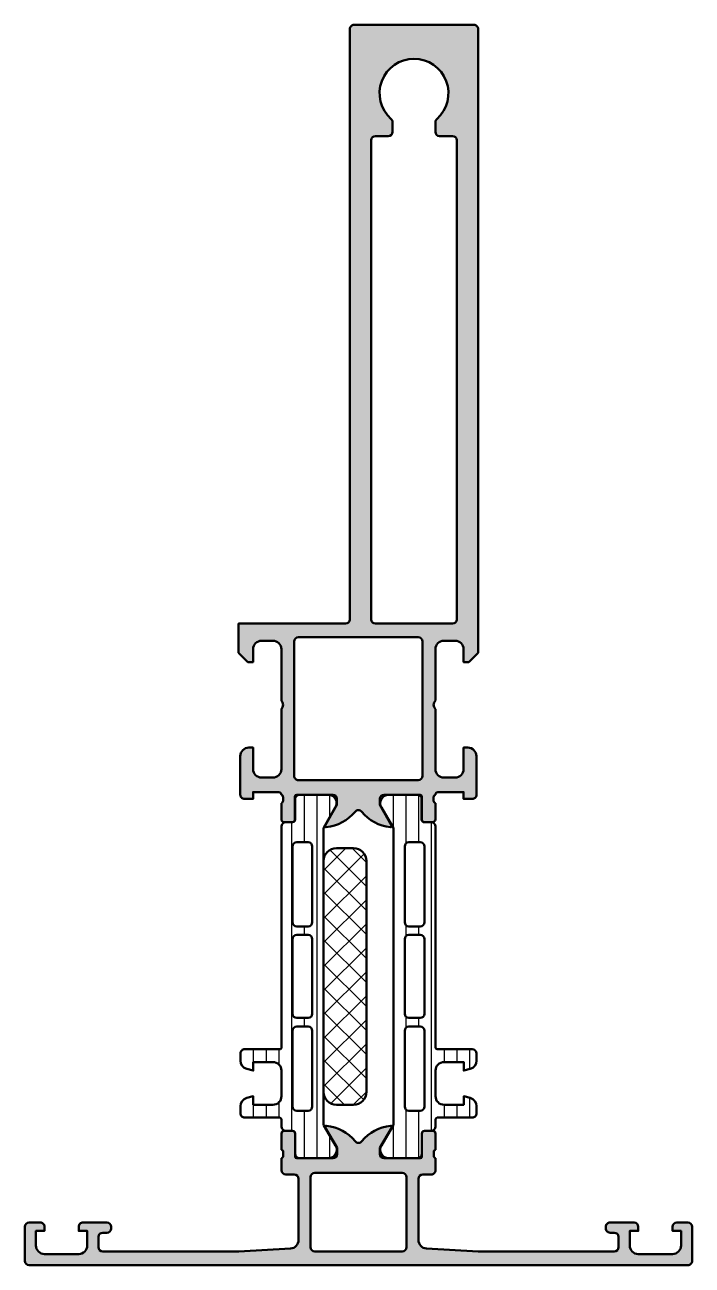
# Model space of a CAD drawing. Extents: x 0 to 78, y 0 to 145.
import ezdxf

# ---------------------------------------------------------------- set-up
doc = ezdxf.new("R2010")
doc.units = 0
for name, color, linetype, lineweight in [('0S-Alu contour', 7, 'Continuous', 50), ('0S-Alu hatch', 252, 'Continuous', 25), ('0S-Plastic contour', 254, 'Continuous', 50), ('0S-Plastic hatch', 253, 'Continuous', 25), ('0S-PT contour', 91, 'Continuous', 50), ('0S-PT hatch', 103, 'Continuous', 25)]:
    doc.layers.add(name, color=color, linetype=linetype, lineweight=lineweight)
pattern_1 = [(90, (0, 0), (-1.4859, 0), [])]

# ---------------------------------------------------------------- blocks, each defined once
blk = doc.blocks.new('503200__39573B75_5673_416A_B024_A9FFA3298A27_')
at = {"layer": '0S-Alu hatch'}
h = blk.add_hatch(color=256, dxfattribs=at)
edge = h.paths.add_edge_path()
edge.add_line((52.98490383776138, 71.59999999999998), (52.9849038377614, 144.5))
edge.add_arc((52.48490383776141, 144.5), 0.4999999999999929, 0, 90.00000000000081)
edge.add_line((52.4849038377614, 145), (38.4849038377614, 145))
edge.add_arc((38.48490383776139, 144.5), 0.5, 89.9999999999992, 180)
edge.add_line((37.98490383776139, 144.5), (37.98490383776138, 75.5))
edge.add_ellipse((37.48490383776138, 75.5), major_axis=(-0.5, 0), ratio=1, start_angle=90, end_angle=180, ccw=False)
edge.add_line((37.48490383776138, 75), (24.98490383776138, 75))
edge.add_line((24.98490383776138, 75), (24.98490383776138, 71.6))
edge.add_line((24.98490383776138, 71.6), (26.08490383776138, 70.5))
edge.add_line((26.08490383776138, 70.5), (26.68490383776138, 70.5))
edge.add_line((26.68490383776138, 70.5), (26.68490383776138, 72))
edge.add_ellipse((27.68490383776138, 72), major_axis=(-1.000000000000007, 0), ratio=1, start_angle=270, end_angle=360, ccw=False)
edge.add_line((27.68490383776138, 73), (28.98490383776138, 73))
edge.add_ellipse((28.98490383776138, 72), major_axis=(-1, 0), ratio=1, start_angle=180, end_angle=270, ccw=False)
edge.add_line((29.98490383776138, 72), (29.98490383776138, 66))
edge.add_ellipse((29.45990383776138, 65.5), major_axis=(-0.7250000000000014, 0), ratio=1, start_angle=136.3971810272965, end_angle=223.6028189727033, ccw=False)
edge.add_line((29.98490383776138, 65), (29.98490383776138, 58))
edge.add_ellipse((28.98490383776138, 58), major_axis=(-1, 0), ratio=1, start_angle=90, end_angle=180, ccw=False)
edge.add_line((28.98490383776138, 57), (27.68490383776138, 57))
edge.add_ellipse((27.68490383776138, 58), major_axis=(-1, 0), ratio=1, start_angle=0, end_angle=89.9999999999996, ccw=False)
edge.add_line((26.68490383776138, 58), (26.68490383776138, 60.49999999999999))
edge.add_line((26.68490383776138, 60.49999999999999), (26.18490383776138, 60.49999999999999))
edge.add_arc((26.18490383776139, 59.49999999999999), 1.000000000000007, 90.00000000000018, 180)
edge.add_line((25.18490383776138, 59.49999999999999), (25.18490383776138, 54.99999999999999))
edge.add_arc((25.68490383776136, 54.99999999999999), 0.4999999999999858, 180, 270.0000000000017)
edge.add_line((25.68490383776138, 54.5), (26.68490383776138, 54.49999999999999))
edge.add_line((26.68490383776138, 54.49999999999999), (26.68490383776138, 55.3))
edge.add_line((26.68490383776138, 55.3), (29.68490383776137, 55.3))
edge.add_ellipse((29.68490383776137, 55), major_axis=(-0.3000000000000043, 0), ratio=1, start_angle=180, end_angle=270, ccw=False)
edge.add_ellipse((29.88490383776137, 54.71715728752537), major_axis=(-0.2999999999999999, 0), ratio=1, start_angle=180, end_angle=250.52877936550948, ccw=False)
edge.add_line((30.18490383776137, 54.71715728752537), (30.18490383776137, 54.28284271247461))
edge.add_ellipse((29.88490383776137, 54.28284271247461), major_axis=(-0.3000000000000043, 0), ratio=1, start_angle=109.47122063449049, end_angle=180, ccw=False)
edge.add_line((29.98490383776137, 53.99999999999998), (29.98490383776137, 52.10000000000003))
edge.add_arc((30.2849038377614, 52.10000000000002), 0.3000000000000291, 180, 270.0000000000007)
edge.add_line((30.28490383776141, 51.79999999999999), (31.27490383776133, 51.79999999999999))
edge.add_arc((31.27490383776134, 52.10000000000002), 0.3000000000000327, 269.9999999999986, 360)
edge.add_line((31.57490383776137, 52.10000000000003), (31.57490383776137, 54.79999999999999))
edge.add_ellipse((31.77490383776137, 54.79999999999999), major_axis=(-0.1999999999999993, 0), ratio=1, start_angle=270, end_angle=360, ccw=False)
edge.add_line((31.77490383776137, 54.99999999999999), (35.98490383776137, 54.99999999999999))
edge.add_ellipse((35.98490383776137, 54.49999999999999), major_axis=(-0.5, 0), ratio=1, start_angle=180, end_angle=269.9999999999992, ccw=False)
edge.add_line((36.48490383776137, 54.49999999999999), (36.48490383776137, 53.79999999999999))
edge.add_line((36.48490383776137, 53.79999999999999), (35.10340838013901, 51.40717967697243))
edge.add_arc((35.22302362240966, 51.33811978464827), 0.1381197846482922, 149.9999999999922, 275.9273152369209)
edge.add_arc((34.72095309974879, 56.17400692339575), 4.999999999999987, 275.9273152369169, 320.8289530434941)
edge.add_ellipse((38.98490383776138, 52.69999999999999), major_axis=(-0.500000000000001, 0), ratio=1, start_angle=219.1710469565061, end_angle=320.82895304349455, ccw=False)
edge.add_arc((43.24885457577395, 56.17400692339566), 4.999999999999906, 219.1710469565052, 264.072684763083)
edge.add_arc((42.74678405311306, 51.33811978464827), 0.1381197846483035, 264.0726847630856, 389.9999999999982)
edge.add_line((42.86639929538373, 51.40717967697241), (41.48490383776137, 53.79999999999998))
edge.add_line((41.48490383776137, 53.79999999999998), (41.48490383776137, 54.49999999999997))
edge.add_ellipse((41.98490383776137, 54.49999999999998), major_axis=(-0.5, 0), ratio=1, start_angle=270, end_angle=360, ccw=False)
edge.add_line((41.98490383776137, 54.99999999999998), (46.19490383776137, 54.99999999999997))
edge.add_ellipse((46.19490383776137, 54.79999999999996), major_axis=(-0.2000000000000028, 0), ratio=1, start_angle=180, end_angle=270, ccw=False)
edge.add_line((46.39490383776137, 54.79999999999996), (46.39490383776137, 52.1))
edge.add_arc((46.69490383776142, 52.10000000000001), 0.3000000000000398, 180, 270)
edge.add_line((46.69490383776142, 51.79999999999997), (47.68490383776134, 51.79999999999997))
edge.add_arc((47.68490383776135, 52.1), 0.3000000000000256, 269.9999999999973, 360)
edge.add_line((47.98490383776138, 52.10000000000001), (47.98490383776137, 53.99999999999997))
edge.add_ellipse((48.08490383776137, 54.28284271247459), major_axis=(-0.2999999999999999, 0), ratio=1, start_angle=0, end_angle=70.52877936550908, ccw=False)
edge.add_line((47.78490383776137, 54.28284271247459), (47.78490383776137, 54.71715728752535))
edge.add_ellipse((48.08490383776137, 54.71715728752535), major_axis=(-0.2999999999999971, 0), ratio=1, start_angle=289.471220634491, end_angle=360, ccw=False)
edge.add_ellipse((48.28490383776138, 55), major_axis=(-0.3000000000000043, 0), ratio=1, start_angle=270, end_angle=360, ccw=False)
edge.add_line((48.28490383776138, 55.3), (51.28490383776138, 55.29999999999998))
edge.add_line((51.28490383776138, 55.29999999999998), (51.28490383776138, 54.49999999999999))
edge.add_line((51.28490383776138, 54.49999999999999), (52.28490383776137, 54.49999999999999))
edge.add_arc((52.28490383776138, 54.99999999999998), 0.4999999999999929, 269.9999999999992, 360)
edge.add_line((52.78490383776137, 54.99999999999999), (52.78490383776137, 59.49999999999999))
edge.add_arc((51.78490383776137, 59.49999999999998), 1.000000000000007, 0, 89.99999999999959)
edge.add_line((51.78490383776138, 60.49999999999998), (51.28490383776138, 60.49999999999998))
edge.add_line((51.28490383776138, 60.49999999999998), (51.28490383776138, 58))
edge.add_ellipse((50.28490383776137, 58), major_axis=(-1, 0), ratio=1, start_angle=90, end_angle=180, ccw=False)
edge.add_line((50.28490383776137, 57), (48.98490383776138, 57))
edge.add_ellipse((48.98490383776138, 57.99999999999999), major_axis=(-0.9999999999999928, 0), ratio=1, start_angle=0, end_angle=90, ccw=False)
edge.add_line((47.98490383776139, 57.99999999999999), (47.98490383776138, 64.99999999999999))
edge.add_ellipse((48.50990383776138, 65.49999999999999), major_axis=(-0.724999999999999, 0), ratio=1, start_angle=-43.6028189727038, end_angle=43.60281897270369, ccw=False)
edge.add_line((47.98490383776138, 65.99999999999999), (47.98490383776138, 72))
edge.add_ellipse((48.98490383776138, 72), major_axis=(-1, 0), ratio=1, start_angle=270, end_angle=360, ccw=False)
edge.add_line((48.98490383776138, 73), (50.28490383776138, 73))
edge.add_ellipse((50.28490383776138, 72), major_axis=(-1, 0), ratio=1, start_angle=180, end_angle=270, ccw=False)
edge.add_line((51.28490383776139, 72), (51.28490383776139, 70.49999999999999))
edge.add_line((51.28490383776139, 70.49999999999999), (51.88490383776138, 70.49999999999999))
edge.add_line((51.88490383776138, 70.49999999999999), (52.98490383776138, 71.59999999999998))
edge = h.paths.add_edge_path()
edge.add_line((42.98490383776139, 132.5), (42.98490383776142, 133.6124308125147))
edge.add_arc((42.48490383776141, 133.6124308125147), 0.5000000000000082, 0, 48.47219535081126)
edge.add_ellipse((45.48490213868315, 137.0000015046872), major_axis=(-4.024999999999993, 0), ratio=1, start_angle=131.5278085553378, end_angle=48.47222765809488, ccw=False)
edge.add_arc((48.48490496422167, 133.6124333147853), 0.5000011264665165, 131.5280913876361, 180.0002867408673)
edge.add_line((47.98490383776142, 133.6124308125147), (47.98490383776139, 132.5))
edge.add_arc((48.48490383776139, 132.5), 0.5, 180, 270)
edge.add_line((48.48490383776139, 132), (49.98490383776139, 132))
edge.add_ellipse((49.98490383776138, 131.5), major_axis=(-0.5, 0), ratio=1, start_angle=180, end_angle=269.9999999999992, ccw=False)
edge.add_line((50.48490383776139, 131.5), (50.48490383776138, 75.49999999999999))
edge.add_ellipse((49.98490383776138, 75.49999999999999), major_axis=(-0.5, 0), ratio=1, start_angle=90.0000000000008, end_angle=180, ccw=False)
edge.add_line((49.98490383776139, 74.99999999999999), (40.98490383776138, 74.99999999999999))
edge.add_ellipse((40.98490383776138, 75.49999999999999), major_axis=(-0.5, 0), ratio=1, start_angle=0, end_angle=90, ccw=False)
edge.add_line((40.48490383776139, 75.49999999999999), (40.48490383776139, 131.5))
edge.add_ellipse((40.98490383776138, 131.5), major_axis=(-0.5, 0), ratio=1, start_angle=270, end_angle=360, ccw=False)
edge.add_line((40.98490383776138, 132), (42.48490383776139, 132))
edge.add_arc((42.48490383776139, 132.5), 0.5, 270, 360)
edge = h.paths.add_edge_path()
edge.add_line((31.98490383776138, 73.39999999999998), (45.98490383776137, 73.39999999999999))
edge.add_ellipse((45.98490383776137, 72.89999999999999), major_axis=(-0.5, 0), ratio=1, start_angle=180, end_angle=270, ccw=False)
edge.add_line((46.48490383776137, 72.89999999999999), (46.48490383776137, 57.19999999999998))
edge.add_ellipse((45.98490383776137, 57.19999999999998), major_axis=(-0.5, 0), ratio=1, start_angle=90, end_angle=180, ccw=False)
edge.add_line((45.98490383776137, 56.69999999999999), (31.98490383776138, 56.69999999999999))
edge.add_ellipse((31.98490383776137, 57.19999999999998), major_axis=(-0.5, 0), ratio=1, start_angle=0, end_angle=90.0000000000008, ccw=False)
edge.add_line((31.48490383776137, 57.19999999999998), (31.48490383776138, 72.89999999999999))
edge.add_ellipse((31.98490383776138, 72.89999999999999), major_axis=(-0.5, 0), ratio=1, start_angle=270.0000000000008, end_angle=360, ccw=False)
at = {"layer": '0S-Alu contour', "color": 7}
for points in [[(37.98490383776139, 144.5), (37.98490383776138, 75.5)], [(52.4849038377614, 145), (38.4849038377614, 145)], [(52.98490383776138, 71.59999999999998), (52.9849038377614, 144.5)], [(42.98490383776139, 132.5), (42.98490383776142, 133.6124308125147)], [(47.98490383776142, 133.6124308125147), (47.98490383776139, 132.5)], [(40.98490383776138, 132), (42.48490383776139, 132)], [(48.48490383776139, 132), (49.98490383776139, 132)], [(40.48490383776139, 75.49999999999999), (40.48490383776139, 131.5)], [(50.48490383776139, 131.5), (50.48490383776138, 75.49999999999999)], [(37.48490383776138, 75), (24.98490383776138, 75), (24.98490383776138, 71.6), (26.08490383776138, 70.5), (26.68490383776138, 70.5), (26.68490383776138, 72)], [(49.98490383776139, 74.99999999999999), (40.98490383776138, 74.99999999999999)], [(27.68490383776138, 73), (28.98490383776138, 73)], [(31.48490383776137, 57.19999999999998), (31.48490383776138, 72.89999999999999)], [(31.98490383776138, 73.39999999999998), (45.98490383776137, 73.39999999999999)], [(46.48490383776137, 72.89999999999999), (46.48490383776137, 57.19999999999998)], [(48.98490383776138, 73), (50.28490383776138, 73)], [(29.98490383776138, 72), (29.98490383776138, 66)], [(47.98490383776138, 65.99999999999999), (47.98490383776138, 72)], [(51.28490383776139, 72), (51.28490383776139, 70.49999999999999), (51.88490383776138, 70.49999999999999), (52.98490383776138, 71.59999999999998)], [(29.98490383776138, 65), (29.98490383776138, 58)], [(47.98490383776139, 57.99999999999999), (47.98490383776138, 64.99999999999999)], [(25.18490383776138, 59.49999999999999), (25.18490383776138, 54.99999999999999)], [(26.68490383776138, 58), (26.68490383776138, 60.49999999999999), (26.18490383776138, 60.49999999999999)], [(51.78490383776138, 60.49999999999998), (51.28490383776138, 60.49999999999998), (51.28490383776138, 58)], [(52.78490383776137, 54.99999999999999), (52.78490383776137, 59.49999999999999)], [(28.98490383776138, 57), (27.68490383776138, 57)], [(45.98490383776137, 56.69999999999999), (31.98490383776138, 56.69999999999999)], [(50.28490383776137, 57), (48.98490383776138, 57)], [(25.68490383776138, 54.5), (26.68490383776138, 54.49999999999999), (26.68490383776138, 55.3), (29.68490383776137, 55.3)], [(48.28490383776138, 55.3), (51.28490383776138, 55.29999999999998), (51.28490383776138, 54.49999999999999), (52.28490383776137, 54.49999999999999)], [(29.98490383776137, 53.99999999999998), (29.98490383776137, 52.10000000000003)], [(30.18490383776137, 54.71715728752537), (30.18490383776137, 54.28284271247461)], [(31.57490383776137, 52.10000000000003), (31.57490383776137, 54.79999999999999)], [(31.77490383776137, 54.99999999999999), (35.98490383776137, 54.99999999999999)], [(36.48490383776137, 54.49999999999999), (36.48490383776137, 53.79999999999999), (35.10340838013901, 51.40717967697243)], [(42.86639929538373, 51.40717967697241), (41.48490383776137, 53.79999999999998), (41.48490383776137, 54.49999999999997)], [(41.98490383776137, 54.99999999999998), (46.19490383776137, 54.99999999999997)], [(46.39490383776137, 54.79999999999996), (46.39490383776137, 52.1)], [(47.78490383776137, 54.28284271247459), (47.78490383776137, 54.71715728752535)], [(47.98490383776138, 52.10000000000001), (47.98490383776137, 53.99999999999997)], [(30.28490383776141, 51.79999999999999), (31.27490383776133, 51.79999999999999)], [(46.69490383776142, 51.79999999999997), (47.68490383776134, 51.79999999999997)]]:
    blk.add_lwpolyline(points, dxfattribs=at)
for centre, radius, start, end in [((38.48490383776139, 144.5), 0.5, 89.9999999999992, 180), ((52.48490383776141, 144.5), 0.4999999999999929, 0, 90.00000000000081), ((42.48490383776141, 133.6124308125147), 0.5000000000000082, 0, 48.47219535081126), ((48.48490496422167, 133.6124333147853), 0.5000011264665165, 131.5280913876361, 180.0002867408673), ((42.48490383776139, 132.5), 0.5, 270, 0), ((48.48490383776139, 132.5), 0.5, 180, 270), ((26.18490383776139, 59.49999999999999), 1.000000000000007, 90.00000000000018, 180), ((51.78490383776137, 59.49999999999998), 1.000000000000007, 0, 89.99999999999959), ((25.68490383776136, 54.99999999999999), 0.4999999999999858, 180, 270.0000000000017), ((52.28490383776138, 54.99999999999998), 0.4999999999999929, 269.9999999999992, 0), ((34.72095309974879, 56.17400692339575), 4.999999999999987, 275.9273152369169, 320.8289530434941), ((43.24885457577395, 56.17400692339566), 4.999999999999906, 219.1710469565052, 264.072684763083), ((30.2849038377614, 52.10000000000002), 0.3000000000000291, 180, 270.0000000000007), ((31.27490383776134, 52.10000000000002), 0.3000000000000327, 269.9999999999986, 0), ((35.22302362240966, 51.33811978464827), 0.1381197846482922, 149.9999999999922, 275.9273152369209), ((42.74678405311306, 51.33811978464827), 0.1381197846483035, 264.0726847630856, 29.99999999999824), ((46.69490383776142, 52.10000000000001), 0.3000000000000398, 180, 270), ((47.68490383776135, 52.1), 0.3000000000000256, 269.9999999999973, 0)]:
    blk.add_arc(centre, radius, start, end, dxfattribs=at)
at = {"layer": '0S-Alu contour', "color": 7, "extrusion": (0, 0, -1)}
for centre, radius, start, end in [((-45.48490213868315, 137.0000015046872), 4.024999999999993, 311.5277723419051, 228.4721914446623), ((-40.98490383776138, 131.5), 0.5, 0, 90), ((-49.98490383776138, 131.5), 0.5, 90.00000000000081, 180), ((-37.48490383776138, 75.5), 0.5, 180, 270), ((-40.98490383776138, 75.49999999999999), 0.5, 270, 0), ((-49.98490383776138, 75.49999999999999), 0.5, 180, 269.9999999999992), ((-27.68490383776138, 72), 1.000000000000007, 0, 90), ((-28.98490383776138, 72), 1, 90, 180), ((-31.98490383776138, 72.89999999999999), 0.5, 0, 89.9999999999992), ((-45.98490383776137, 72.89999999999999), 0.5, 90, 180), ((-48.98490383776138, 72), 1, 0, 90), ((-50.28490383776138, 72), 1, 90, 180), ((-29.45990383776138, 65.5), 0.7250000000000015, 136.3971810272967, 223.6028189727035), ((-48.50990383776138, 65.49999999999999), 0.724999999999999, 316.3971810272963, 43.60281897270371), ((-27.68490383776138, 58), 1, 270.0000000000004, 0), ((-28.98490383776138, 58), 1, 180, 270), ((-31.98490383776137, 57.19999999999998), 0.5, 269.9999999999992, 0), ((-45.98490383776137, 57.19999999999998), 0.5, 180, 270), ((-48.98490383776138, 57.99999999999999), 0.9999999999999928, 270, 0), ((-50.28490383776137, 58), 1, 180, 270), ((-29.68490383776137, 55), 0.3000000000000043, 90, 180), ((-48.28490383776138, 55), 0.3000000000000043, 0, 90), ((-29.88490383776137, 54.71715728752537), 0.2999999999999999, 109.4712206344905, 180), ((-29.88490383776137, 54.28284271247461), 0.3000000000000043, 180, 250.5287793655095), ((-31.77490383776137, 54.79999999999999), 0.1999999999999993, 0, 90), ((-35.98490383776137, 54.49999999999999), 0.5, 90.00000000000081, 180), ((-41.98490383776137, 54.49999999999998), 0.5, 0, 90), ((-46.19490383776137, 54.79999999999996), 0.2000000000000028, 90, 180), ((-48.08490383776137, 54.71715728752535), 0.2999999999999971, 0, 70.52877936550902), ((-48.08490383776137, 54.28284271247459), 0.2999999999999999, 289.471220634491, 0), ((-38.98490383776138, 52.69999999999999), 0.500000000000001, 39.17104695650547, 140.8289530434939)]:
    blk.add_arc(centre, radius, start, end, dxfattribs=at)
blk = doc.blocks.new('503210__9B84C335_391F_4EFB_B125_6199A05D2ABA_')
at = {"layer": '0S-Alu hatch'}
h = blk.add_hatch(color=256, dxfattribs=at)
edge = h.paths.add_edge_path()
edge.add_arc((76.2, 4.500000000000003), 0.4999999999999947, 90, 180)
edge.add_line((75.7, 4.499999999999998), (75.7, 4))
edge.add_line((75.7, 4), (76.70000000000002, 4))
edge.add_line((76.70000000000002, 4), (76.70000000000002, 2.299999999999998))
edge.add_ellipse((75.70000000000002, 2.299999999999997), major_axis=(-1, 0), ratio=1, start_angle=90, end_angle=180, ccw=False)
edge.add_line((75.70000000000002, 1.299999999999997), (71.69999999999999, 1.299999999999997))
edge.add_ellipse((71.69999999999999, 2.299999999999997), major_axis=(-0.9999999999999992, 0), ratio=1, start_angle=0, end_angle=90, ccw=False)
edge.add_line((70.69999999999999, 2.299999999999997), (70.69999999999999, 4))
edge.add_line((70.69999999999999, 4), (71.7, 4))
edge.add_line((71.7, 4), (71.7, 4.499999999999998))
edge.add_arc((71.2, 4.500000000000003), 0.5, 0, 90)
edge.add_line((71.2, 4.999999999999998), (68.39999999999999, 4.999999999999998))
edge.add_arc((68.39999999999998, 4.500000000000006), 0.499999999999992, 89.99999999999837, 180)
edge.add_line((67.89999999999999, 4.5), (67.9, 4.300000000000001))
edge.add_arc((68.39999999999998, 4.299999999999973), 0.4999999999999716, 180, 270.0000000000017)
edge.add_line((68.39999999999999, 3.800000000000001), (68.9, 3.800000000000001))
edge.add_ellipse((68.9, 3.299999999999999), major_axis=(-0.5000000000000014, 0), ratio=1, start_angle=180, end_angle=270, ccw=False)
edge.add_line((69.4, 3.299999999999999), (69.4, 2.1))
edge.add_ellipse((68.9, 2.100000000000001), major_axis=(-0.5, 0), ratio=1, start_angle=90, end_angle=180, ccw=False)
edge.add_line((68.9, 1.600000000000001), (52.99999999999997, 1.599999999999996))
edge.add_line((52.99999999999997, 1.599999999999996), (46.94295020946149, 1.94611713088791))
edge.add_ellipse((47, 2.944488465311887), major_axis=(-1, 0), ratio=1, start_angle=0, end_angle=86.72951207681638, ccw=False)
edge.add_line((45.99999999999999, 2.944488465311887), (46, 10.1))
edge.add_ellipse((46.5, 10.1), major_axis=(-0.5, 0), ratio=1, start_angle=270, end_angle=360, ccw=False)
edge.add_line((46.5, 10.6), (47.5, 10.6))
edge.add_arc((47.5, 11.1), 0.4999999999999965, 269.9999999999992, 360)
edge.add_line((48, 11.1), (48, 12.5))
edge.add_ellipse((48.10000000000001, 12.78284271247462), major_axis=(-0.2999999999999989, 0), ratio=1, start_angle=0, end_angle=70.52877936550772, ccw=False)
edge.add_line((47.80000000000001, 12.78284271247462), (47.8, 13.21715728752538))
edge.add_ellipse((48.1, 13.21715728752538), major_axis=(-0.3000000000000043, 0), ratio=1, start_angle=289.47122063449075, end_angle=360, ccw=False)
edge.add_line((48, 13.5), (48, 15.39999999999996))
edge.add_arc((47.69999999999996, 15.39999999999997), 0.3000000000000327, 0, 90.00000000000136)
edge.add_line((47.69999999999996, 15.7), (46.71000000000003, 15.7))
edge.add_arc((46.71000000000003, 15.39999999999997), 0.3000000000000345, 90, 180)
edge.add_line((46.41, 15.39999999999996), (46.41, 12.7))
edge.add_ellipse((46.21, 12.7), major_axis=(-0.2000000000000028, 0), ratio=1, start_angle=90, end_angle=180, ccw=False)
edge.add_line((46.21, 12.5), (42, 12.5))
edge.add_ellipse((42, 13), major_axis=(-0.5000000000000018, 0), ratio=1, start_angle=0, end_angle=90, ccw=False)
edge.add_line((41.5, 13), (41.5, 13.7))
edge.add_line((41.5, 13.7), (42.88149545762236, 16.09282032302755))
edge.add_arc((42.76188021535171, 16.16188021535171), 0.1381197846482948, 329.9999999999962, 455.9273152369178)
edge.add_arc((43.26395073801266, 11.32599307660413), 5.000000000000095, 95.9273152369176, 140.8289530434936)
edge.add_ellipse((39, 14.8), major_axis=(-0.5000000000000044, 0), ratio=1, start_angle=39.17104695650528, end_angle=140.8289530434942, ccw=False)
edge.add_arc((34.73604926198738, 11.32599307660423), 5.000000000000003, 39.17104695650589, 84.0726847630827)
edge.add_arc((35.23811978464829, 16.16188021535171), 0.1381197846482936, 84.0726847630822, 210.0000000000025)
edge.add_line((35.11850454237764, 16.09282032302756), (36.50000000000001, 13.7))
edge.add_line((36.50000000000001, 13.7), (36.50000000000001, 13))
edge.add_ellipse((36.00000000000001, 13), major_axis=(-0.5, 0), ratio=1, start_angle=90, end_angle=180, ccw=False)
edge.add_line((36.00000000000001, 12.50000000000001), (31.79000000000001, 12.50000000000001))
edge.add_ellipse((31.79000000000001, 12.70000000000001), major_axis=(-0.2000000000000011, 0), ratio=1, start_angle=0, end_angle=90, ccw=False)
edge.add_line((31.59000000000001, 12.70000000000001), (31.59000000000001, 15.39999999999997))
edge.add_arc((31.28999999999996, 15.39999999999997), 0.3000000000000398, 0, 90)
edge.add_line((31.28999999999996, 15.70000000000001), (30.30000000000004, 15.70000000000001))
edge.add_arc((30.30000000000004, 15.39999999999997), 0.3000000000000398, 90, 180)
edge.add_line((30, 15.39999999999997), (30, 13.50000000000001))
edge.add_ellipse((29.9, 13.21715728752539), major_axis=(-0.3000000000000033, 0), ratio=1, start_angle=180, end_angle=250.5287793655093, ccw=False)
edge.add_line((30.2, 13.21715728752539), (30.2, 12.78284271247463))
edge.add_ellipse((29.9, 12.78284271247463), major_axis=(-0.2999999999999971, 0), ratio=1, start_angle=109.47122063449129, end_angle=180, ccw=False)
edge.add_line((30, 12.50000000000001), (30, 11.1))
edge.add_arc((30.50000000000001, 11.1), 0.5000000000000036, 180, 269.9999999999996)
edge.add_line((30.5, 10.6), (31.50000000000001, 10.6))
edge.add_ellipse((31.5, 10.10000000000001), major_axis=(-0.4999999999999965, 0), ratio=1, start_angle=180, end_angle=269.9999999999992, ccw=False)
edge.add_line((32, 10.10000000000001), (32, 2.94448846531189))
edge.add_ellipse((31, 2.94448846531189), major_axis=(-1, 0), ratio=1, start_angle=93.27048792318362, end_angle=180, ccw=False)
edge.add_line((31.05704979053852, 1.946117130887913), (25, 1.599999999999997))
edge.add_line((25, 1.599999999999997), (9.09999999999998, 1.6))
edge.add_ellipse((9.099999999999994, 2.099999999999992), major_axis=(-0.4999999999999929, 0), ratio=1, start_angle=0, end_angle=89.9999999999983, ccw=False)
edge.add_line((8.600000000000001, 2.099999999999992), (8.599999999999994, 3.3))
edge.add_ellipse((9.099999999999994, 3.300000000000006), major_axis=(-0.5, 0), ratio=1, start_angle=270.00000000000165, end_angle=360, ccw=False)
edge.add_line((9.09999999999998, 3.800000000000006), (9.599999999999994, 3.800000000000001))
edge.add_arc((9.599999999999993, 4.300000000000002), 0.5000000000000014, 270.0000000000002, 360)
edge.add_line((10.09999999999999, 4.300000000000001), (10.09999999999999, 4.499999999999998))
edge.add_arc((9.599999999999994, 4.499999999999997), 0.5, 0, 90)
edge.add_line((9.599999999999994, 4.999999999999998), (6.799999999999982, 4.999999999999999))
edge.add_arc((6.799999999999971, 4.50000000000001), 0.4999999999999885, 89.99999999999868, 180)
edge.add_line((6.299999999999982, 4.500000000000005), (6.299999999999997, 4))
edge.add_line((6.299999999999997, 4), (7.299999999999997, 4))
edge.add_line((7.299999999999997, 4), (7.300000000000011, 2.299999999999998))
edge.add_ellipse((6.300000000000011, 2.300000000000002), major_axis=(-1, 0), ratio=1, start_angle=89.9999999999992, end_angle=180, ccw=False)
edge.add_line((6.299999999999997, 1.300000000000002), (2.299999999999982, 1.299999999999998))
edge.add_ellipse((2.299999999999982, 2.299999999999998), major_axis=(-1, 0), ratio=1, start_angle=0, end_angle=90, ccw=False)
edge.add_line((1.299999999999982, 2.299999999999998), (1.299999999999982, 4))
edge.add_line((1.299999999999982, 4), (2.299999999999982, 4))
edge.add_line((2.299999999999982, 4), (2.299999999999982, 4.499999999999998))
edge.add_arc((1.799999999999983, 4.499999999999999), 0.4999999999999993, 0, 90.00000000000007)
edge.add_line((1.799999999999982, 4.999999999999998), (0.4999999999999858, 4.999999999999997))
edge.add_arc((0.5000000000000107, 4.5), 0.4999999999999965, 90.00000000000286, 180)
edge.add_line((1.42e-14, 4.500000000000005), (0, 0.5000000000000009))
edge.add_arc((0.5000000000000004, 0.4999999999999935), 0.5000000000000004, 180, 269.9999999999983)
edge.add_line((0.4999999999999859, -6.4e-15), (77.5, 0))
edge.add_arc((77.50000000000001, 0.4999999999999927), 0.4999999999999927, 269.9999999999984, 360)
edge.add_line((78, 0.4999999999999983), (78, 4.499999999999998))
edge.add_arc((77.5, 4.500000000000003), 0.5, 0, 90)
edge.add_line((77.5, 4.999999999999998), (76.2, 4.999999999999998))
edge = h.paths.add_edge_path()
edge.add_line((33.9, 10.8), (44.1, 10.8))
edge.add_ellipse((44.1, 10.3), major_axis=(-0.5, 0), ratio=1, start_angle=180, end_angle=270, ccw=False)
edge.add_line((44.59999999999999, 10.3), (44.59999999999999, 2.099999999999999))
edge.add_ellipse((44.09999999999999, 2.099999999999999), major_axis=(-0.5, 0), ratio=1, start_angle=90.0000000000008, end_angle=180, ccw=False)
edge.add_line((44.1, 1.599999999999999), (33.9, 1.600000000000001))
edge.add_ellipse((33.9, 2.100000000000001), major_axis=(-0.5000000000000002, 0), ratio=1, start_angle=0, end_angle=90, ccw=False)
edge.add_line((33.4, 2.100000000000001), (33.4, 10.3))
edge.add_ellipse((33.9, 10.3), major_axis=(-0.5, 0), ratio=1, start_angle=270, end_angle=360, ccw=False)
at = {"layer": '0S-Alu contour', "color": 7}
for points in [[(35.11850454237764, 16.09282032302756), (36.50000000000001, 13.7), (36.50000000000001, 13)], [(41.5, 13), (41.5, 13.7), (42.88149545762236, 16.09282032302755)], [(30, 15.39999999999997), (30, 13.50000000000001)], [(31.28999999999996, 15.70000000000001), (30.30000000000004, 15.70000000000001)], [(31.59000000000001, 12.70000000000001), (31.59000000000001, 15.39999999999997)], [(46.41, 15.39999999999996), (46.41, 12.7)], [(47.69999999999996, 15.7), (46.71000000000003, 15.7)], [(48, 13.5), (48, 15.39999999999996)], [(30.2, 13.21715728752539), (30.2, 12.78284271247463)], [(47.80000000000001, 12.78284271247462), (47.8, 13.21715728752538)], [(30, 12.50000000000001), (30, 11.1)], [(36.00000000000001, 12.50000000000001), (31.79000000000001, 12.50000000000001)], [(46.21, 12.5), (42, 12.5)], [(48, 11.1), (48, 12.5)], [(30.5, 10.6), (31.50000000000001, 10.6)], [(33.4, 2.100000000000001), (33.4, 10.3)], [(33.9, 10.8), (44.1, 10.8)], [(44.59999999999999, 10.3), (44.59999999999999, 2.099999999999999)], [(46.5, 10.6), (47.5, 10.6)], [(32, 10.10000000000001), (32, 2.94448846531189)], [(45.99999999999999, 2.944488465311887), (46, 10.1)], [(1.42e-14, 4.500000000000005), (0, 0.5000000000000009)], [(1.799999999999982, 4.999999999999998), (0.4999999999999858, 4.999999999999997)], [(1.299999999999982, 2.299999999999998), (1.299999999999982, 4), (2.299999999999982, 4), (2.299999999999982, 4.499999999999998)], [(6.299999999999982, 4.500000000000005), (6.299999999999997, 4), (7.299999999999997, 4), (7.300000000000011, 2.299999999999998)], [(9.599999999999994, 4.999999999999998), (6.799999999999982, 4.999999999999999)], [(10.09999999999999, 4.300000000000001), (10.09999999999999, 4.499999999999998)], [(67.89999999999999, 4.5), (67.9, 4.300000000000001)], [(71.2, 4.999999999999998), (68.39999999999999, 4.999999999999998)], [(70.69999999999999, 2.299999999999997), (70.69999999999999, 4), (71.7, 4), (71.7, 4.499999999999998)], [(75.7, 4.499999999999998), (75.7, 4), (76.70000000000002, 4), (76.70000000000002, 2.299999999999998)], [(77.5, 4.999999999999998), (76.2, 4.999999999999998)], [(78, 0.4999999999999983), (78, 4.499999999999998)], [(8.600000000000001, 2.099999999999992), (8.599999999999994, 3.3)], [(9.09999999999998, 3.800000000000006), (9.599999999999994, 3.800000000000001)], [(68.39999999999999, 3.800000000000001), (68.9, 3.800000000000001)], [(69.4, 3.299999999999999), (69.4, 2.1)], [(31.05704979053852, 1.946117130887913), (25, 1.599999999999997), (9.09999999999998, 1.6)], [(44.1, 1.599999999999999), (33.9, 1.600000000000001)], [(68.9, 1.600000000000001), (52.99999999999997, 1.599999999999996), (46.94295020946149, 1.94611713088791)], [(0.4999999999999859, -6.4e-15), (77.5, 0)], [(6.299999999999997, 1.300000000000002), (2.299999999999982, 1.299999999999998)], [(75.70000000000002, 1.299999999999997), (71.69999999999999, 1.299999999999997)]]:
    blk.add_lwpolyline(points, dxfattribs=at)
for centre, radius, start, end in [((35.23811978464829, 16.16188021535171), 0.1381197846482936, 84.0726847630822, 210.0000000000025), ((34.73604926198738, 11.32599307660423), 5.000000000000003, 39.17104695650589, 84.0726847630827), ((43.26395073801266, 11.32599307660413), 5.000000000000095, 95.9273152369176, 140.8289530434936), ((42.76188021535171, 16.16188021535171), 0.1381197846482948, 329.9999999999962, 95.9273152369178), ((30.30000000000004, 15.39999999999997), 0.3000000000000398, 90, 180), ((31.28999999999996, 15.39999999999997), 0.3000000000000398, 0, 90), ((46.71000000000003, 15.39999999999997), 0.3000000000000345, 90, 180), ((47.69999999999996, 15.39999999999997), 0.3000000000000327, 0, 90.00000000000136), ((30.50000000000001, 11.1), 0.5000000000000036, 180, 269.9999999999996), ((47.5, 11.1), 0.4999999999999965, 269.9999999999992, 0), ((0.5000000000000107, 4.5), 0.4999999999999965, 90.00000000000286, 180), ((1.799999999999983, 4.499999999999999), 0.4999999999999993, 0, 90.00000000000007), ((6.799999999999971, 4.50000000000001), 0.4999999999999885, 89.99999999999868, 180), ((9.599999999999994, 4.499999999999997), 0.5, 0, 90), ((68.39999999999998, 4.500000000000006), 0.499999999999992, 89.99999999999837, 180), ((71.2, 4.500000000000003), 0.5, 0, 90), ((76.2, 4.500000000000003), 0.4999999999999947, 90, 180), ((77.5, 4.500000000000003), 0.5, 0, 90), ((9.599999999999993, 4.300000000000002), 0.5000000000000014, 270.0000000000002, 0), ((68.39999999999998, 4.299999999999973), 0.4999999999999716, 180, 270.0000000000017), ((0.5000000000000004, 0.4999999999999935), 0.5000000000000004, 180, 269.9999999999983), ((77.50000000000001, 0.4999999999999927), 0.4999999999999927, 269.9999999999984, 0)]:
    blk.add_arc(centre, radius, start, end, dxfattribs=at)
at = {"layer": '0S-Alu contour', "color": 7, "extrusion": (0, 0, -1)}
for centre, radius, start, end in [((-29.9, 13.21715728752539), 0.3000000000000033, 109.4712206344907, 180), ((-39, 14.8), 0.5000000000000044, 219.1710469565058, 320.8289530434947), ((-48.1, 13.21715728752538), 0.3000000000000043, 0, 70.52877936550925), ((-29.9, 12.78284271247463), 0.2999999999999971, 180, 250.5287793655087), ((-31.79000000000001, 12.70000000000001), 0.2000000000000011, 270, 0), ((-36.00000000000001, 13), 0.5, 180, 270), ((-42, 13), 0.5000000000000018, 270, 0), ((-46.21, 12.7), 0.2000000000000028, 180, 270), ((-48.10000000000001, 12.78284271247462), 0.2999999999999989, 289.4712206344923, 0), ((-31.5, 10.10000000000001), 0.4999999999999965, 90.00000000000081, 180), ((-33.9, 10.3), 0.5, 0, 90), ((-44.1, 10.3), 0.5, 90, 180), ((-46.5, 10.1), 0.5, 0, 90), ((-9.099999999999994, 3.300000000000006), 0.5, 0, 89.99999999999837), ((-31, 2.94448846531189), 1, 180, 266.7295120768164), ((-47, 2.944488465311887), 1, 273.2704879231836, 0), ((-68.9, 3.299999999999999), 0.5000000000000014, 90, 180), ((-2.299999999999982, 2.299999999999998), 1, 270, 0), ((-6.300000000000011, 2.300000000000002), 1, 180, 270.0000000000008), ((-9.099999999999994, 2.099999999999992), 0.4999999999999929, 270.0000000000017, 0), ((-33.9, 2.100000000000001), 0.5000000000000002, 270, 0), ((-44.09999999999999, 2.099999999999999), 0.5, 180, 269.9999999999992), ((-68.9, 2.100000000000001), 0.5, 180, 270), ((-71.69999999999999, 2.299999999999997), 0.9999999999999992, 270, 0), ((-75.70000000000002, 2.299999999999997), 1, 180, 270)]:
    blk.add_arc(centre, radius, start, end, dxfattribs=at)
blk = doc.blocks.new('284027__370F52C4_D0DA_4F36_938A_AE812DF54A2D___0A02A9EC_EE56_4710_AA9C_AB511E2B97AC_')
at = {"layer": '0S-Plastic hatch'}
h = blk.add_hatch(dxfattribs=at)
h.set_pattern_fill('ANSI31', color=256, scale=0.4680000000000001, angle=45, style=0)
h.set_pattern_definition(pattern_1)
edge = h.paths.add_edge_path()
edge.add_line((48.2, 25.25), (52.3, 25.25))
edge.add_ellipse((52.3, 24.75), major_axis=(-0.5000000000000036, 0), ratio=1, start_angle=180, end_angle=270, ccw=False)
edge.add_line((52.8, 24.75), (52.8, 23.91925077662564))
edge.add_ellipse((51.79999999999999, 23.91925077662564), major_axis=(-1, 0), ratio=1, start_angle=105.0000000000004, end_angle=180, ccw=False)
edge.add_line((52.05881904510253, 22.95332495033658), (51.29999999999999, 22.75))
edge.add_line((51.29999999999999, 22.75), (51.29999999999999, 23.75))
edge.add_line((51.29999999999999, 23.75), (49, 23.75))
edge.add_arc((49.00000000000001, 22.75), 1.000000000000003, 90.0000000000004, 180)
edge.add_line((48, 22.75), (48, 19.75))
edge.add_arc((49.00000000000001, 19.75), 1.000000000000007, 180, 269.9999999999996)
edge.add_line((49, 18.75), (51.29999999999999, 18.75))
edge.add_line((51.29999999999999, 18.75), (51.29999999999999, 19.75))
edge.add_line((51.29999999999999, 19.75), (52.05881904510252, 19.54667504966342))
edge.add_ellipse((51.79999999999999, 18.58074922337435), major_axis=(-1, 0), ratio=1, start_angle=180, end_angle=255.0000000000001, ccw=False)
edge.add_line((52.80000000000001, 18.58074922337435), (52.8, 17.74999999999999))
edge.add_ellipse((52.3, 17.75), major_axis=(-0.5, 0), ratio=1, start_angle=89.9999999999992, end_angle=180, ccw=False)
edge.add_line((52.29999999999999, 17.25), (48.2, 17.25))
edge.add_arc((48.2, 17.05), 0.1999999999999993, 90, 180)
edge.add_line((48, 17.05), (48, 16.21))
edge.add_ellipse((47.5, 16.21), major_axis=(-0.5, 0), ratio=1, start_angle=90, end_angle=180, ccw=False)
edge.add_line((47.5, 15.71), (46.7, 15.71))
edge.add_arc((46.7, 15.40999999999999), 0.3000000000000078, 90.00000000000136, 180)
edge.add_line((46.4, 15.41), (46.4, 13.01))
edge.add_ellipse((45.9, 13.01), major_axis=(-0.5, 0), ratio=1, start_angle=90, end_angle=180, ccw=False)
edge.add_line((45.9, 12.51), (42.55, 12.51000000000001))
edge.add_ellipse((42.55, 13.51), major_axis=(-1, 0), ratio=1, start_angle=-29.999999999999716, end_angle=90, ccw=False)
edge.add_line((41.68397459621556, 14.01), (43.03301270189222, 16.34660254037844))
edge.add_arc((42.59999999999999, 16.59660254037844), 0.5000000000000059, 329.9999999999999, 360)
edge.add_line((43.1, 16.59660254037844), (43.09999999999999, 50.90339745962157))
edge.add_arc((42.60000000000001, 50.90339745962157), 0.4999999999999787, 0, 30.00000000000135)
edge.add_line((43.03301270189221, 51.15339745962157), (41.68397459621556, 53.49000000000001))
edge.add_ellipse((42.54999999999999, 53.99), major_axis=(-0.9999999999999923, 0), ratio=1, start_angle=-90, end_angle=29.999999999999773, ccw=False)
edge.add_line((42.54999999999999, 54.98999999999999), (45.89999999999999, 54.98999999999999))
edge.add_ellipse((45.92147443245977, 54.54184386608864), major_axis=(-0.4486703373434007, 0), ratio=1, start_angle=173.3646496799363, end_angle=272.7433607618928, ccw=False)
edge.add_line((46.36713942453434, 54.49000000000001), (46.36713942453434, 52.09))
edge.add_arc((46.67703177949824, 52.09917622085343), 0.3100281837095177, 181.6960894177386, 274.2486100965631)
edge.add_line((46.7, 51.79000000000001), (47.5, 51.79000000000001))
edge.add_ellipse((47.5, 51.29000000000001), major_axis=(-0.5, 0), ratio=1, start_angle=180, end_angle=270, ccw=False)
edge.add_line((48, 51.29000000000001), (48, 25.45))
edge.add_arc((48.2, 25.44999999999999), 0.1999999999999957, 180, 269.999999999998)
edge = h.paths.add_edge_path()
edge.add_arc((46.2, 27.40000000000001), 0.5, 0, 90)
edge.add_line((46.2, 27.90000000000001), (44.9, 27.90000000000001))
edge.add_arc((44.9, 27.40000000000001), 0.5, 90, 180)
edge.add_line((44.4, 27.40000000000001), (44.39999999999999, 18.55))
edge.add_arc((44.9, 18.55), 0.5000000000000036, 180, 270)
edge.add_line((44.9, 18.05), (46.2, 18.05))
edge.add_arc((46.2, 18.55), 0.5, 270, 360)
edge.add_line((46.69999999999999, 18.55), (46.7, 27.40000000000001))
edge = h.paths.add_edge_path()
edge.add_line((46.2, 49.45), (44.9, 49.45))
edge.add_arc((44.9, 48.95), 0.5, 90, 180)
edge.add_line((44.4, 48.95), (44.4, 40.1))
edge.add_arc((44.9, 40.1), 0.5, 180, 270)
edge.add_line((44.9, 39.60000000000001), (46.2, 39.60000000000001))
edge.add_arc((46.2, 40.1), 0.5, 270, 360)
edge.add_line((46.7, 40.1), (46.69999999999999, 48.95))
edge.add_arc((46.2, 48.95), 0.5, 0, 90)
edge = h.paths.add_edge_path()
edge.add_arc((46.2, 38.10000000000001), 0.5, 0, 90)
edge.add_line((46.2, 38.60000000000001), (44.9, 38.60000000000001))
edge.add_arc((44.9, 38.10000000000001), 0.5, 90, 180)
edge.add_line((44.4, 38.10000000000001), (44.4, 29.40000000000001))
edge.add_arc((44.9, 29.40000000000001), 0.5, 180, 270)
edge.add_line((44.9, 28.9), (46.2, 28.9))
edge.add_arc((46.2, 29.40000000000001), 0.5, 270, 360)
edge.add_line((46.7, 29.40000000000001), (46.7, 38.10000000000001))
at = {"layer": '0S-Alu contour', "color": 7}
for points in [[(46.2, 49.45), (44.9, 49.45)], [(44.4, 48.95), (44.4, 40.1)], [(46.7, 40.1), (46.69999999999999, 48.95)], [(44.9, 39.60000000000001), (46.2, 39.60000000000001)], [(44.4, 38.10000000000001), (44.4, 29.40000000000001)], [(46.2, 38.60000000000001), (44.9, 38.60000000000001)], [(46.7, 29.40000000000001), (46.7, 38.10000000000001)], [(44.9, 28.9), (46.2, 28.9)], [(46.2, 27.90000000000001), (44.9, 27.90000000000001)], [(44.4, 27.40000000000001), (44.39999999999999, 18.55)], [(46.69999999999999, 18.55), (46.7, 27.40000000000001)], [(44.9, 18.05), (46.2, 18.05)]]:
    blk.add_lwpolyline(points, dxfattribs=at)
for centre, radius, start, end in [((44.9, 48.95), 0.5, 90, 180), ((46.2, 48.95), 0.5, 0, 90), ((44.9, 40.1), 0.5, 180, 270), ((46.2, 40.1), 0.5, 270, 0), ((44.9, 38.10000000000001), 0.5, 90, 180), ((46.2, 38.10000000000001), 0.5, 0, 90), ((44.9, 29.40000000000001), 0.5, 180, 270), ((46.2, 29.40000000000001), 0.5, 270, 0), ((44.9, 27.40000000000001), 0.5, 90, 180), ((46.2, 27.40000000000001), 0.5, 0, 90), ((44.9, 18.55), 0.5000000000000036, 180, 270), ((46.2, 18.55), 0.5, 270, 0)]:
    blk.add_arc(centre, radius, start, end, dxfattribs=at)
at = {"layer": '0S-Plastic contour', "color": 7}
for points in [[(42.54999999999999, 54.98999999999999), (45.89999999999999, 54.98999999999999)], [(46.36713942453434, 54.49000000000001), (46.36713942453434, 52.09)], [(43.03301270189221, 51.15339745962157), (41.68397459621556, 53.49000000000001)], [(43.1, 16.59660254037844), (43.09999999999999, 50.90339745962157)], [(46.7, 51.79000000000001), (47.5, 51.79000000000001)], [(48, 51.29000000000001), (48, 25.45)], [(48.2, 25.25), (52.3, 25.25)], [(52.8, 24.75), (52.8, 23.91925077662564)], [(52.05881904510253, 22.95332495033658), (51.29999999999999, 22.75), (51.29999999999999, 23.75), (49, 23.75)], [(48, 22.75), (48, 19.75)], [(49, 18.75), (51.29999999999999, 18.75), (51.29999999999999, 19.75), (52.05881904510252, 19.54667504966342)], [(52.80000000000001, 18.58074922337435), (52.8, 17.74999999999999)], [(41.68397459621556, 14.01), (43.03301270189222, 16.34660254037844)], [(48, 17.05), (48, 16.21)], [(52.29999999999999, 17.25), (48.2, 17.25)], [(46.4, 15.41), (46.4, 13.01)], [(47.5, 15.71), (46.7, 15.71)], [(45.9, 12.51), (42.55, 12.51000000000001)]]:
    blk.add_lwpolyline(points, dxfattribs=at)
at = {"layer": '0S-Plastic contour', "color": 7, "extrusion": (0, 0, -1)}
for centre, radius, start, end in [((-42.54999999999999, 53.99), 0.9999999999999923, 330.0000000000002, 90), ((-45.92147443245977, 54.54184386608864), 0.4486703373434007, 87.25663923810721, 186.6353503200638), ((-47.5, 51.29000000000001), 0.5, 90, 180), ((-52.3, 24.75), 0.5000000000000036, 90, 180), ((-51.79999999999999, 23.91925077662564), 1, 180, 254.9999999999996), ((-51.79999999999999, 18.58074922337435), 1, 104.9999999999999, 180), ((-52.3, 17.75), 0.5, 180, 270.0000000000008), ((-47.5, 16.21), 0.5, 180, 270), ((-42.55, 13.51), 1, 270, 29.99999999999975), ((-45.9, 13.01), 0.5, 180, 270)]:
    blk.add_arc(centre, radius, start, end, dxfattribs=at)
at = {"layer": '0S-Plastic contour', "color": 7}
for centre, radius, start, end in [((42.60000000000001, 50.90339745962157), 0.4999999999999787, 0, 30.00000000000135), ((46.67703177949824, 52.09917622085343), 0.3100281837095177, 181.6960894177386, 274.2486100965631), ((48.2, 25.44999999999999), 0.1999999999999957, 180, 269.999999999998), ((49.00000000000001, 22.75), 1.000000000000003, 90.0000000000004, 180), ((49.00000000000001, 19.75), 1.000000000000007, 180, 269.9999999999996), ((42.59999999999999, 16.59660254037844), 0.5000000000000059, 329.9999999999999, 0), ((48.2, 17.05), 0.1999999999999993, 90, 180), ((46.7, 15.40999999999999), 0.3000000000000078, 90.00000000000136, 180)]:
    blk.add_arc(centre, radius, start, end, dxfattribs=at)
blk = doc.blocks.new('284027__675BC3C1_FA9A_4FD3_ABC1_8AD0C620EB11___8D63D845_871E_487F_94EB_B89F49F7C851_')
at = {"layer": '0S-Plastic hatch'}
h = blk.add_hatch(dxfattribs=at)
h.set_pattern_fill('ANSI31', color=256, scale=0.4680000000000001, angle=45, style=0)
h.set_pattern_definition(pattern_1)
edge = h.paths.add_edge_path()
edge.add_line((29.8, 25.25000000000002), (25.70000000000001, 25.25000000000002))
edge.add_arc((25.7, 24.75000000000001), 0.5, 89.9999999999992, 180)
edge.add_line((25.2, 24.75000000000001), (25.2, 23.91925077662566))
edge.add_arc((26.2, 23.91925077662566), 1, 180, 255.0000000000001)
edge.add_line((25.94118095489748, 22.95332495033659), (26.7, 22.75000000000001))
edge.add_line((26.7, 22.75000000000001), (26.7, 23.75000000000001))
edge.add_line((26.7, 23.75000000000001), (29, 23.75000000000001))
edge.add_ellipse((29, 22.75000000000001), major_axis=(-1.000000000000003, 0), ratio=1, start_angle=180, end_angle=269.99999999999983, ccw=False)
edge.add_line((30, 22.75000000000002), (30.00000000000001, 19.75000000000001))
edge.add_ellipse((29, 19.75000000000002), major_axis=(-1.000000000000003, 0), ratio=1, start_angle=90.00000000000023, end_angle=180, ccw=False)
edge.add_line((29.00000000000001, 18.75000000000001), (26.70000000000001, 18.75000000000001))
edge.add_line((26.70000000000001, 18.75000000000001), (26.7, 19.75000000000001))
edge.add_line((26.7, 19.75000000000001), (25.94118095489748, 19.54667504966343))
edge.add_arc((26.2, 18.58074922337436), 1, 104.9999999999999, 180)
edge.add_line((25.2, 18.58074922337436), (25.2, 17.75000000000001))
edge.add_arc((25.7, 17.75000000000002), 0.5, 180, 270.0000000000008)
edge.add_line((25.70000000000001, 17.25000000000002), (29.8, 17.25000000000001))
edge.add_ellipse((29.8, 17.05000000000001), major_axis=(-0.2000000000000064, 0), ratio=1, start_angle=180, end_angle=269.99999999999693, ccw=False)
edge.add_line((30, 17.05000000000001), (30, 16.21000000000001))
edge.add_arc((30.5, 16.21000000000002), 0.5, 180, 270)
edge.add_line((30.5, 15.71000000000002), (31.3, 15.71000000000002))
edge.add_ellipse((31.3, 15.41000000000002), major_axis=(-0.2999999999999971, 0), ratio=1, start_angle=180, end_angle=270, ccw=False)
edge.add_line((31.6, 15.41000000000002), (31.6, 13.01000000000002))
edge.add_arc((32.09999999999999, 13.01000000000002), 0.5, 180, 270)
edge.add_line((32.09999999999999, 12.51000000000002), (35.45, 12.51000000000002))
edge.add_arc((35.45, 13.51000000000002), 1, 270, 389.9999999999998)
edge.add_line((36.31602540378444, 14.01000000000001), (34.96698729810778, 16.34660254037845))
edge.add_ellipse((35.40000000000001, 16.59660254037846), major_axis=(-0.5000000000000059, 0), ratio=1, start_angle=0, end_angle=30.000000000000114, ccw=False)
edge.add_line((34.9, 16.59660254037846), (34.90000000000001, 50.90339745962158))
edge.add_arc((29.28145267384453, 51.70891949671667), 5.675996811881999, 351.8411937168289, 354.3833472088186)
edge.add_line((34.93019900155269, 51.15339745962159), (36.27923710722934, 53.49000000000002))
edge.add_arc((35.46762902568372, 54.02053436817215), 0.9696259040691675, 326.8280391419491, 451.0417671603362)
edge.add_line((35.45, 54.99000000000001), (32.1, 54.99000000000001))
edge.add_arc((32.09999999999999, 54.49000000000001), 0.4999999999999929, 89.9999999999992, 180)
edge.add_line((31.6, 54.49000000000001), (31.6, 52.09000000000002))
edge.add_ellipse((31.30000000000001, 52.09000000000002), major_axis=(-0.2999999999999971, 0), ratio=1, start_angle=90, end_angle=180, ccw=False)
edge.add_line((31.30000000000001, 51.79000000000002), (30.5, 51.79000000000002))
edge.add_arc((30.5, 51.29000000000002), 0.5, 90, 180)
edge.add_line((30, 51.29000000000002), (30, 25.45000000000002))
edge.add_ellipse((29.80000000000001, 25.45000000000001), major_axis=(-0.1999999999999922, 0), ratio=1, start_angle=89.99999999999898, end_angle=180, ccw=False)
edge = h.paths.add_edge_path()
edge.add_ellipse((31.80000000000001, 27.40000000000002), major_axis=(-0.5, 0), ratio=1, start_angle=270, end_angle=360, ccw=False)
edge.add_line((31.80000000000001, 27.90000000000002), (33.1, 27.90000000000002))
edge.add_ellipse((33.1, 27.40000000000002), major_axis=(-0.5, 0), ratio=1, start_angle=180, end_angle=270, ccw=False)
edge.add_line((33.6, 27.40000000000002), (33.60000000000001, 18.55000000000002))
edge.add_ellipse((33.1, 18.55000000000002), major_axis=(-0.5000000000000036, 0), ratio=1, start_angle=90, end_angle=180, ccw=False)
edge.add_line((33.1, 18.05000000000001), (31.80000000000001, 18.05000000000002))
edge.add_ellipse((31.80000000000001, 18.55000000000002), major_axis=(-0.5, 0), ratio=1, start_angle=0, end_angle=90, ccw=False)
edge.add_line((31.30000000000001, 18.55000000000002), (31.30000000000001, 27.40000000000002))
edge = h.paths.add_edge_path()
edge.add_line((31.80000000000001, 49.45000000000002), (33.1, 49.45000000000002))
edge.add_ellipse((33.1, 48.95000000000002), major_axis=(-0.5, 0), ratio=1, start_angle=180, end_angle=270, ccw=False)
edge.add_line((33.6, 48.95000000000002), (33.6, 40.10000000000002))
edge.add_ellipse((33.1, 40.10000000000002), major_axis=(-0.5, 0), ratio=1, start_angle=90, end_angle=180, ccw=False)
edge.add_line((33.1, 39.60000000000002), (31.80000000000001, 39.60000000000002))
edge.add_ellipse((31.80000000000001, 40.10000000000002), major_axis=(-0.5, 0), ratio=1, start_angle=0, end_angle=90, ccw=False)
edge.add_line((31.30000000000001, 40.10000000000002), (31.30000000000001, 48.95000000000002))
edge.add_ellipse((31.80000000000001, 48.95000000000002), major_axis=(-0.5, 0), ratio=1, start_angle=270, end_angle=360, ccw=False)
edge = h.paths.add_edge_path()
edge.add_ellipse((33.1, 38.10000000000002), major_axis=(-0.5, 0), ratio=1, start_angle=180, end_angle=270, ccw=False)
edge.add_line((33.6, 38.10000000000002), (33.6, 29.40000000000002))
edge.add_ellipse((33.1, 29.40000000000002), major_axis=(-0.5, 0), ratio=1, start_angle=90, end_angle=180, ccw=False)
edge.add_line((33.1, 28.90000000000002), (31.80000000000001, 28.90000000000002))
edge.add_ellipse((31.80000000000001, 29.40000000000002), major_axis=(-0.5, 0), ratio=1, start_angle=0, end_angle=90, ccw=False)
edge.add_line((31.30000000000001, 29.40000000000002), (31.3, 38.10000000000002))
edge.add_ellipse((31.8, 38.10000000000002), major_axis=(-0.5, 0), ratio=1, start_angle=270, end_angle=360, ccw=False)
edge.add_line((31.8, 38.60000000000002), (33.1, 38.60000000000002))
at = {"layer": '0S-Alu contour', "color": 7}
for points in [[(31.80000000000001, 49.45000000000002), (33.1, 49.45000000000002)], [(31.30000000000001, 40.10000000000002), (31.30000000000001, 48.95000000000002)], [(33.6, 48.95000000000002), (33.6, 40.10000000000002)], [(33.1, 39.60000000000002), (31.80000000000001, 39.60000000000002)], [(31.30000000000001, 29.40000000000002), (31.3, 38.10000000000002)], [(31.8, 38.60000000000002), (33.1, 38.60000000000002)], [(33.6, 38.10000000000002), (33.6, 29.40000000000002)], [(33.1, 28.90000000000002), (31.80000000000001, 28.90000000000002)], [(31.80000000000001, 27.90000000000002), (33.1, 27.90000000000002)], [(31.30000000000001, 18.55000000000002), (31.30000000000001, 27.40000000000002)], [(33.6, 27.40000000000002), (33.60000000000001, 18.55000000000002)], [(33.1, 18.05000000000001), (31.80000000000001, 18.05000000000002)]]:
    blk.add_lwpolyline(points, dxfattribs=at)
at = {"layer": '0S-Alu contour', "color": 7, "extrusion": (0, 0, -1)}
for centre, radius, start, end in [((-31.80000000000001, 48.95000000000002), 0.5, 0, 90), ((-33.1, 48.95000000000002), 0.5, 90, 180), ((-31.80000000000001, 40.10000000000002), 0.5, 270, 0), ((-33.1, 40.10000000000002), 0.5, 180, 270), ((-31.8, 38.10000000000002), 0.5, 0, 90), ((-33.1, 38.10000000000002), 0.5, 90, 180), ((-31.80000000000001, 29.40000000000002), 0.5, 270, 0), ((-33.1, 29.40000000000002), 0.5, 180, 270), ((-31.80000000000001, 27.40000000000002), 0.5, 0, 90), ((-33.1, 27.40000000000002), 0.5, 90, 180), ((-31.80000000000001, 18.55000000000002), 0.5, 270, 0), ((-33.1, 18.55000000000002), 0.5000000000000036, 180, 270)]:
    blk.add_arc(centre, radius, start, end, dxfattribs=at)
at = {"layer": '0S-Plastic contour', "color": 7}
for points in [[(31.6, 54.49000000000001), (31.6, 52.09000000000002)], [(35.45, 54.99000000000001), (32.1, 54.99000000000001)], [(34.93019900155269, 51.15339745962159), (36.27923710722934, 53.49000000000002)], [(30, 51.29000000000002), (30, 25.45000000000002)], [(31.30000000000001, 51.79000000000002), (30.5, 51.79000000000002)], [(34.9, 16.59660254037846), (34.90000000000001, 50.90339745962158)], [(25.2, 24.75000000000001), (25.2, 23.91925077662566)], [(29.8, 25.25000000000002), (25.70000000000001, 25.25000000000002)], [(25.94118095489748, 22.95332495033659), (26.7, 22.75000000000001), (26.7, 23.75000000000001), (29, 23.75000000000001)], [(30, 22.75000000000002), (30.00000000000001, 19.75000000000001)], [(29.00000000000001, 18.75000000000001), (26.70000000000001, 18.75000000000001), (26.7, 19.75000000000001), (25.94118095489748, 19.54667504966343)], [(25.2, 18.58074922337436), (25.2, 17.75000000000001)], [(25.70000000000001, 17.25000000000002), (29.8, 17.25000000000001)], [(30, 17.05000000000001), (30, 16.21000000000001)], [(36.31602540378444, 14.01000000000001), (34.96698729810778, 16.34660254037845)], [(30.5, 15.71000000000002), (31.3, 15.71000000000002)], [(31.6, 15.41000000000002), (31.6, 13.01000000000002)], [(32.09999999999999, 12.51000000000002), (35.45, 12.51000000000002)]]:
    blk.add_lwpolyline(points, dxfattribs=at)
for centre, radius, start, end in [((32.09999999999999, 54.49000000000001), 0.4999999999999929, 89.9999999999992, 180), ((35.46762902568372, 54.02053436817215), 0.9696259040691675, 326.8280391419491, 91.04176716033626), ((30.5, 51.29000000000002), 0.5, 90, 180), ((29.28145267384453, 51.70891949671667), 5.675996811881999, 351.8411937168289, 354.3833472088186), ((25.7, 24.75000000000001), 0.5, 89.9999999999992, 180), ((26.2, 23.91925077662566), 1, 180, 255.0000000000001), ((26.2, 18.58074922337436), 1, 104.9999999999999, 180), ((25.7, 17.75000000000002), 0.5, 180, 270.0000000000008), ((30.5, 16.21000000000002), 0.5, 180, 270), ((35.45, 13.51000000000002), 1, 270, 29.99999999999975), ((32.09999999999999, 13.01000000000002), 0.5, 180, 270)]:
    blk.add_arc(centre, radius, start, end, dxfattribs=at)
at = {"layer": '0S-Plastic contour', "color": 7, "extrusion": (0, 0, -1)}
for centre, radius, start, end in [((-31.30000000000001, 52.09000000000002), 0.2999999999999971, 180, 270), ((-29.80000000000001, 25.45000000000001), 0.1999999999999922, 180, 270.000000000001), ((-29, 22.75000000000001), 1.000000000000003, 90.00000000000018, 180), ((-29, 19.75000000000002), 1.000000000000003, 180, 269.9999999999998), ((-29.8, 17.05000000000001), 0.2000000000000064, 90.00000000000306, 180), ((-35.40000000000001, 16.59660254037846), 0.5000000000000059, 329.9999999999999, 0), ((-31.3, 15.41000000000002), 0.2999999999999971, 90, 180)]:
    blk.add_arc(centre, radius, start, end, dxfattribs=at)
blk = doc.blocks.new('504170__1C5C71D5_9B27_45DC_AE2E_9D2211CB4613_')
at = {"layer": '0S-PT hatch'}
h = blk.add_hatch(dxfattribs=at)
h.set_pattern_fill('ANSI37', color=256, scale=0.625, angle=90, style=0)
h.set_pattern_definition([(135, (0, 0), (-1.403165018917055, -1.403165018917055), []), (225, (0, 0), (1.403165018917055, -1.403165018917055), [])])
edge = h.paths.add_edge_path()
edge.add_arc((38.42073479327801, 47.25107660496469), 1.499999999999992, 0, 90.00000000000055)
edge.add_line((38.420734793278, 48.75107660496468), (36.420734793278, 48.75107660496468))
edge.add_arc((36.42073479327802, 47.25107660496466), 1.500000000000021, 90.00000000000081, 180)
edge.add_line((34.920734793278, 47.25107660496466), (34.920734793278, 20.25107660496468))
edge.add_arc((36.42073479327798, 20.25107660496466), 1.499999999999978, 180, 270.0000000000008)
edge.add_line((36.420734793278, 18.75107660496468), (38.420734793278, 18.75107660496468))
edge.add_arc((38.42073479327799, 20.2510766049647), 1.500000000000014, 270.0000000000005, 360)
edge.add_line((39.920734793278, 20.2510766049647), (39.92073479327801, 47.25107660496469))
at = {"layer": '0S-PT contour', "color": 7}
for points in [[(38.420734793278, 48.75107660496468), (36.420734793278, 48.75107660496468)], [(34.920734793278, 47.25107660496466), (34.920734793278, 20.25107660496468)], [(39.920734793278, 20.2510766049647), (39.92073479327801, 47.25107660496469)], [(36.420734793278, 18.75107660496468), (38.420734793278, 18.75107660496468)]]:
    blk.add_lwpolyline(points, dxfattribs=at)
for centre, radius, start, end in [((36.42073479327802, 47.25107660496466), 1.500000000000021, 90.00000000000081, 180), ((38.42073479327801, 47.25107660496469), 1.499999999999992, 0, 90.00000000000055), ((36.42073479327798, 20.25107660496466), 1.499999999999978, 180, 270.0000000000008), ((38.42073479327799, 20.2510766049647), 1.500000000000014, 270.0000000000005, 0)]:
    blk.add_arc(centre, radius, start, end, dxfattribs=at)
blk = doc.blocks.new('504170__A306514D_1D3A_40AC_9AE9_85D19F7750B1_')
at = {"layer": '0S-Alu contour', "color": 7}
for name in ['503200__39573B75_5673_416A_B024_A9FFA3298A27_', '503210__9B84C335_391F_4EFB_B125_6199A05D2ABA_']:
    blk.add_blockref(name, (0, 0), dxfattribs=at)
at = {"layer": '0S-Plastic contour', "color": 7}
for name in ['284027__675BC3C1_FA9A_4FD3_ABC1_8AD0C620EB11___8D63D845_871E_487F_94EB_B89F49F7C851_', '284027__370F52C4_D0DA_4F36_938A_AE812DF54A2D___0A02A9EC_EE56_4710_AA9C_AB511E2B97AC_']:
    blk.add_blockref(name, (0, 0), dxfattribs=at)
at = {"layer": '0S-PT contour', "color": 7}
blk.add_blockref('504170__1C5C71D5_9B27_45DC_AE2E_9D2211CB4613_', (0, 0), dxfattribs=at)

msp = doc.modelspace()

# ---------------------------------------------------------------- block references
at = {"layer": '0S-Alu contour', "color": 7}
msp.add_blockref('504170__A306514D_1D3A_40AC_9AE9_85D19F7750B1_', (0, 0), dxfattribs=at)

doc.saveas('drawing.dxf')
